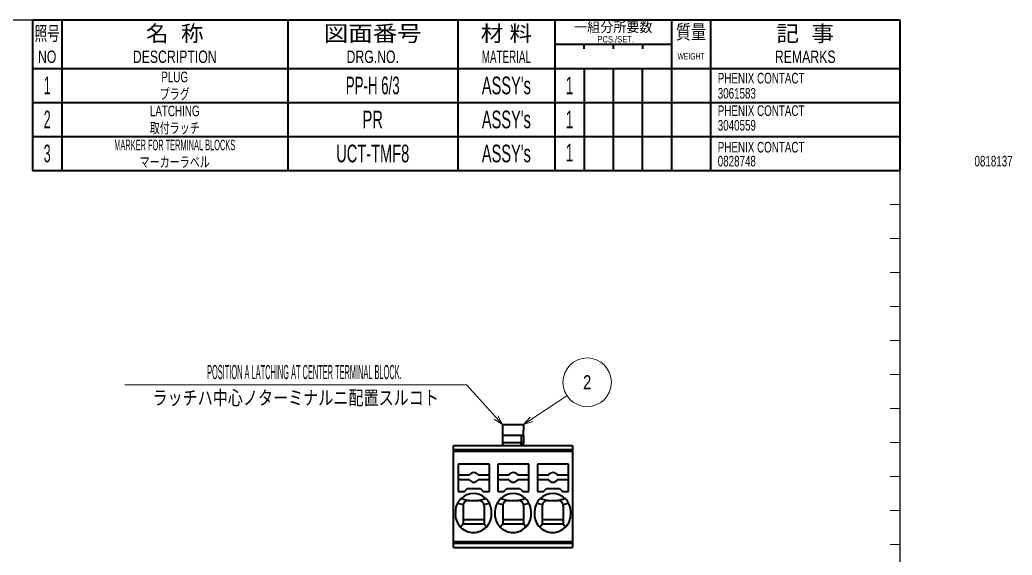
# Model space of a CAD drawing. Header units: millimetres. Extents: x 7 to 436, y 10 to 287.
# Drawn here: x 231.9 to 436.1, y 176.6 to 286.8 of the extents above; entities that cross this region are included whole.
import ezdxf
from ezdxf.enums import TextEntityAlignment as Align

# ---------------------------------------------------------------- set-up
doc = ezdxf.new("R2010")
doc.units = ezdxf.units.MM
for name, color, linetype in [('1', 7, 'Continuous'), ('GR01_バルーン', 7, 'Continuous'), ('図面枠D8M', 7, 'Continuous'), ('文字', 7, 'Continuous'), ('表題、部品表_02', 7, 'Continuous'), ('表題、部品表_03', 7, 'Continuous')]:
    doc.layers.add(name, color=color, linetype=linetype)
doc.styles.add('HG丸ｺﾞｼｯｸM-PRO', font='')
doc.styles.get('HG丸ｺﾞｼｯｸM-PRO').set_extended_font_data('HG丸ｺﾞｼｯｸM-PRO')

# ---------------------------------------------------------------- blocks, each defined once
blk = doc.blocks.new('BLKF023')
at = {"layer": '図面枠D8M', "color": 4, "linetype": 'Continuous', "lineweight": 13}
for p, q in [((413, 269.75), (411, 269.75)), ((413, 262.75), (411, 262.75)), ((413, 255.75), (411, 255.75)), ((413, 248.75), (411, 248.75)), ((413, 241.75), (411, 241.75)), ((413, 234.75), (411, 234.75)), ((413, 227.75), (411, 227.75)), ((413, 220.75), (411, 220.75)), ((413, 213.75), (411, 213.75)), ((413, 206.75), (411, 206.75)), ((413, 199.75), (411, 199.75)), ((413, 192.75), (411, 192.75)), ((413, 185.75), (411, 185.75)), ((413, 178.75), (411, 178.75))]:
    blk.add_line(p, q, dxfattribs=at)
at = {"layer": '文字', "color": 2, "linetype": 'Continuous', "lineweight": 25}
for p, q in [((33, 286.75), (413, 286.75)), ((413, 286.75), (413, 10.25))]:
    blk.add_line(p, q, dxfattribs=at)
blk = doc.blocks.new('BLKF027')
at = {"layer": '図面枠D8M', "color": 4, "linetype": 'Continuous', "lineweight": 35}
for p, q in [((234.5, 286.75), (234.5, 276.75)), ((234.5, 286.75), (413, 286.75)), ((240.5, 286.75), (240.5, 276.75)), ((287, 286.75), (287, 276.75)), ((322, 286.75), (322, 276.75)), ((342, 286.75), (342, 276.75)), ((366, 286.75), (366, 276.75)), ((374, 286.75), (374, 276.75)), ((413, 286.75), (413, 276.75)), ((342, 281.75), (366, 281.75)), ((348, 280.75), (348, 281.75)), ((354, 281.75), (354, 280.75)), ((360, 281.75), (360, 280.75)), ((234.5, 276.75), (413, 276.75))]:
    blk.add_line(p, q, dxfattribs=at)
at = {"layer": '図面枠D8M', "color": 3, "linetype": 'Continuous', "lineweight": 35, "style": 'HG丸ｺﾞｼｯｸM-PRO'}
for s, height, width, p in [('名  称', 3.273, 1.042426, (263.75, 283.95)), ('図面番号', 3.273, 1.127518, (304.5, 283.95)), ('材 料', 3.273, 1.042439, (332, 283.95)), ('一組分所要数', 2.036, 0.966638, (354, 285.25)), ('質量', 2.909, 0.781842, (370, 284.25)), ('記  事', 3.273, 1.042426, (393.5, 283.95)), ('照号', 2.909, 0.651535, (237.5, 283.95)), ('PCS./SET.', 1.309, 0.862935, (354.5, 282.75)), ('NO', 2.545, 0.740841, (237.5, 279.15)), ('DESCRIPTION', 2.5455, 0.741365, (263.75, 279.15)), ('DRG.NO.', 2.545, 0.741189, (304.5, 279.15)), ('MATERIAL', 2.545, 0.594756, (332, 279.15)), ('WEIGHT', 1.309, 0.635507, (370, 279.25)), ('REMARKS', 2.545, 0.742803, (393.5, 279.15))]:
    blk.add_text(s, height=height, dxfattribs=dict(at, width=width)).set_placement(p, align=Align.MIDDLE_CENTER)
blk = doc.blocks.new('BLKF026')
at = {"layer": '図面枠D8M', "color": 3, "linetype": 'Continuous', "lineweight": 35}
blk.add_blockref('BLKF027', (0, 0), dxfattribs=at)
blk = doc.blocks.new('BLKF028')
at = {"layer": '表題、部品表_02', "color": 4, "linetype": 'Continuous', "lineweight": 35}
for p, q in [((234.5, 276.75), (234.5, 269.75)), ((234.5, 276.75), (413, 276.75)), ((240.5, 276.75), (240.5, 269.75)), ((287, 276.75), (287, 269.75)), ((322, 276.75), (322, 269.75)), ((342, 276.75), (342, 269.75)), ((348, 276.75), (348, 269.75)), ((354, 276.75), (354, 269.75)), ((360, 269.75), (360, 276.75)), ((366, 276.75), (366, 269.75)), ((374, 276.75), (374, 269.75)), ((413, 276.75), (413, 269.75)), ((234.5, 269.75), (413, 269.75))]:
    blk.add_line(p, q, dxfattribs=at)
blk = doc.blocks.new('FXTIP_ARROW_S')
at = {"color": 0, "linetype": 'Continuous', "lineweight": -2}
for q in [(-1, 0), (-0.97, 0.26), (-0.97, -0.26)]:
    blk.add_line((0, 0), q, dxfattribs=at)
blk = doc.blocks.new('BLKF041')
at = {"layer": '1', "color": 7, "linetype": 'Continuous', "lineweight": 35}
for p, q in [((321.15, 198.32), (321.15, 199.18)), ((321.15, 199.18), (345.6, 199.18)), ((321.15, 198.11), (321.15, 198.32)), ((321.15, 198.32), (345.6, 198.32)), ((321.15, 198.11), (345.6, 198.11)), ((321.15, 197.96), (321.15, 198.11)), ((345.6, 199.18), (345.6, 198.32)), ((345.6, 198.32), (345.6, 198.11)), ((345.6, 198.11), (345.6, 197.96)), ((321.15, 197.96), (345.6, 197.96)), ((321.15, 179.41), (321.15, 197.96)), ((345.6, 197.96), (345.6, 179.41)), ((328.5, 195.28), (322.1, 195.28)), ((322.1, 195.28), (322.1, 193.08)), ((328.5, 193.08), (328.5, 195.28)), ((336.65, 195.28), (330.25, 195.28)), ((330.25, 195.28), (330.25, 193.08)), ((336.65, 193.08), (336.65, 195.28)), ((344.8, 195.28), (338.4, 195.28)), ((338.4, 195.28), (338.4, 193.08)), ((344.8, 193.08), (344.8, 195.28)), ((322.1, 193.08), (322.1, 192.08)), ((322.1, 193.08), (324.43, 193.08)), ((322.1, 192.08), (322.1, 189.68)), ((322.2, 192.08), (322.1, 192.08)), ((324.43, 192.08), (322.2, 192.08)), ((326.17, 193.08), (328.4, 193.08)), ((328.4, 192.08), (326.17, 192.08)), ((328.4, 193.08), (328.5, 193.08)), ((328.4, 192.08), (328.5, 192.08)), ((328.5, 192.08), (328.5, 193.08)), ((328.5, 189.68), (328.5, 192.08)), ((330.25, 193.08), (332.58, 193.08)), ((330.25, 193.08), (330.25, 192.08)), ((330.35, 192.08), (330.25, 192.08)), ((330.25, 192.08), (330.25, 189.68)), ((332.58, 192.08), (330.35, 192.08)), ((334.32, 193.08), (336.55, 193.08)), ((336.55, 192.08), (334.32, 192.08)), ((336.55, 193.08), (336.65, 193.08)), ((336.55, 192.08), (336.65, 192.08)), ((336.65, 192.08), (336.65, 193.08)), ((336.65, 189.68), (336.65, 192.08)), ((338.4, 193.08), (340.73, 193.08)), ((338.4, 193.08), (338.4, 192.08)), ((338.5, 192.08), (338.4, 192.08)), ((338.4, 192.08), (338.4, 189.68)), ((340.73, 192.08), (338.5, 192.08)), ((342.47, 193.08), (344.7, 193.08)), ((344.7, 192.08), (342.47, 192.08)), ((344.7, 193.08), (344.8, 193.08)), ((344.7, 192.08), (344.8, 192.08)), ((344.8, 192.08), (344.8, 193.08)), ((344.8, 189.68), (344.8, 192.08)), ((323.35, 189.68), (323.95, 190.28)), ((323.95, 190.28), (326.65, 190.28)), ((326.65, 190.28), (327.25, 189.68)), ((331.5, 189.68), (332.1, 190.28)), ((332.1, 190.28), (334.8, 190.28)), ((334.8, 190.28), (335.4, 189.68)), ((339.65, 189.68), (340.25, 190.28)), ((340.25, 190.28), (342.95, 190.28)), ((342.95, 190.28), (343.55, 189.68)), ((322.1, 189.68), (323.35, 189.68)), ((327.25, 189.68), (328.5, 189.68)), ((330.25, 189.68), (331.5, 189.68)), ((335.4, 189.68), (336.65, 189.68)), ((338.4, 189.68), (339.65, 189.68)), ((343.55, 189.68), (344.8, 189.68)), ((323.1, 186.8), (323.1, 183.83)), ((324.22, 187.8), (326.28, 187.8)), ((327.4, 186.8), (327.4, 183.83)), ((331.25, 186.8), (331.25, 183.83)), ((332.37, 187.8), (334.43, 187.8)), ((335.55, 186.8), (335.55, 183.83)), ((339.4, 186.8), (339.4, 183.83)), ((340.52, 187.8), (342.58, 187.8)), ((343.7, 186.8), (343.7, 183.83)), ((321.5, 185.53), (321.5, 184.98)), ((327.4, 183.83), (323.1, 183.83)), ((323.1, 183.83), (323.1, 183)), ((327.4, 183.83), (327.4, 183.04)), ((328.95, 184.98), (328.95, 185.53)), ((329.65, 185.53), (329.65, 184.98)), ((331.25, 183.83), (331.25, 183)), ((335.55, 183.83), (331.25, 183.83)), ((335.55, 183.83), (335.55, 183.04)), ((337.1, 184.98), (337.1, 185.53)), ((337.8, 185.53), (337.8, 184.98)), ((343.7, 183.83), (339.4, 183.83)), ((339.4, 183.83), (339.4, 183)), ((343.7, 183.83), (343.7, 183.04)), ((345.25, 184.98), (345.25, 185.53)), ((323.08, 183), (323.1, 183)), ((323.1, 183), (327.4, 183)), ((327.4, 183.04), (327.4, 183)), ((331.23, 183), (331.25, 183)), ((331.25, 183), (335.55, 183)), ((335.55, 183.04), (335.55, 183)), ((339.38, 183), (339.4, 183)), ((339.4, 183), (343.7, 183)), ((343.7, 183.04), (343.7, 183)), ((321.15, 179.41), (345.6, 179.41)), ((321.15, 179.26), (321.15, 179.41)), ((321.15, 179.26), (345.6, 179.26)), ((321.15, 179.04), (321.15, 179.26)), ((321.15, 179.04), (345.6, 179.04)), ((321.15, 178.18), (321.15, 179.04)), ((321.15, 178.18), (345.6, 178.18)), ((345.6, 179.41), (345.6, 179.26)), ((345.6, 179.26), (345.6, 179.04)), ((345.6, 179.04), (345.6, 178.18))]:
    blk.add_line(p, q, dxfattribs=at)
at = {"layer": '1', "color": 2, "linetype": 'Continuous', "lineweight": 35}
for p, q in [((322.66, 188.23), (324.22, 187.8)), ((326.28, 187.8), (327.8, 188.22)), ((330.81, 188.23), (332.37, 187.8)), ((334.43, 187.8), (335.95, 188.22)), ((338.96, 188.23), (340.52, 187.8)), ((342.58, 187.8), (344.1, 188.22)), ((321.95, 187.3), (323.12, 186.98)), ((327.38, 186.98), (328.51, 187.28)), ((330.1, 187.3), (331.27, 186.98)), ((335.53, 186.98), (336.66, 187.28)), ((338.25, 187.3), (339.42, 186.98)), ((343.68, 186.98), (344.81, 187.28))]:
    blk.add_line(p, q, dxfattribs=at)
at = {"layer": '1', "color": 7, "linetype": 'Continuous', "lineweight": 35}
for centre, radius, start, end in [((325.3, 192.58), 1, 30, 150), ((325.3, 192.58), 1, 210, 330), ((333.45, 192.58), 1, 30, 150), ((333.45, 192.58), 1, 210, 330), ((341.6, 192.58), 1, 30, 150), ((341.6, 192.58), 1, 210, 330), ((325.22, 185.53), 3.72, 133.5274, 151.6501), ((325.22, 185.53), 3.72, 46.2364, 133.5274), ((325.22, 185.53), 3.72, 28.1423, 46.2364), ((333.37, 185.53), 3.72, 133.5274, 151.6501), ((333.37, 185.53), 3.72, 46.2364, 133.5274), ((333.37, 185.53), 3.72, 28.1423, 46.2364), ((341.52, 185.53), 3.72, 133.5274, 151.6501), ((341.52, 185.53), 3.72, 46.2364, 133.5274), ((341.52, 185.53), 3.72, 28.1423, 46.2364), ((325.22, 185.53), 3.72, 151.6501, 180), ((324.1, 186.8), 1, 169.9099, 180), ((324.1, 186.8), 1, 90, 169.9099), ((326.4, 186.8), 1, 10.0901, 90), ((326.4, 186.8), 1, 0, 10.0901), ((325.22, 185.53), 3.72, 0, 28.1423), ((333.37, 185.53), 3.72, 151.6501, 180), ((332.25, 186.8), 1, 169.9099, 180), ((332.25, 186.8), 1, 90, 169.9099), ((334.55, 186.8), 1, 10.0901, 90), ((334.55, 186.8), 1, 0, 10.0901), ((333.37, 185.53), 3.72, 0, 28.1423), ((341.52, 185.53), 3.72, 151.6501, 180), ((340.4, 186.8), 1, 169.9099, 180), ((340.4, 186.8), 1, 90, 169.9099), ((342.7, 186.8), 1, 10.0901, 90), ((342.7, 186.8), 1, 0, 10.0901), ((341.52, 185.53), 3.72, 0, 28.1423), ((325.22, 184.98), 3.73, 180, 224.9968), ((325.22, 184.98), 3.73, 315.555, 0), ((333.37, 184.98), 3.73, 180, 224.9968), ((333.37, 184.98), 3.73, 315.555, 0), ((341.52, 184.98), 3.73, 180, 224.9968), ((341.52, 184.98), 3.73, 315.555, 0), ((325.22, 184.98), 3.73, 224.9968, 315.555), ((333.37, 184.98), 3.73, 224.9968, 315.555), ((341.52, 184.98), 3.73, 224.9968, 315.555)]:
    blk.add_arc(centre, radius, start, end, dxfattribs=at)
for points, knots in [([(324.22, 187.8), (324.21, 187.8), (324.19, 187.8), (324.16, 187.8), (324.13, 187.8), (324.11, 187.8), (324.1, 187.8)], [0, 0, 0, 0, 0.029178, 0.0583173, 0.0898755, 0.1213323, 0.1213323, 0.1213323, 0.1213323]), ([(326.4, 187.8), (326.39, 187.8), (326.37, 187.8), (326.34, 187.8), (326.31, 187.8), (326.29, 187.8), (326.28, 187.8)], [0, 0, 0, 0, 0.0314567, 0.063015, 0.0921543, 0.1213323, 0.1213323, 0.1213323, 0.1213323]), ([(332.37, 187.8), (332.36, 187.8), (332.34, 187.8), (332.31, 187.8), (332.28, 187.8), (332.26, 187.8), (332.25, 187.8)], [0, 0, 0, 0, 0.029178, 0.0583173, 0.0898755, 0.1213323, 0.1213323, 0.1213323, 0.1213323]), ([(334.55, 187.8), (334.54, 187.8), (334.52, 187.8), (334.49, 187.8), (334.46, 187.8), (334.44, 187.8), (334.43, 187.8)], [0, 0, 0, 0, 0.0314567, 0.063015, 0.0921543, 0.1213323, 0.1213323, 0.1213323, 0.1213323]), ([(340.52, 187.8), (340.51, 187.8), (340.49, 187.8), (340.46, 187.8), (340.43, 187.8), (340.41, 187.8), (340.4, 187.8)], [0, 0, 0, 0, 0.029178, 0.0583173, 0.0898755, 0.1213323, 0.1213323, 0.1213323, 0.1213323]), ([(342.7, 187.8), (342.69, 187.8), (342.67, 187.8), (342.64, 187.8), (342.61, 187.8), (342.59, 187.8), (342.58, 187.8)], [0, 0, 0, 0, 0.0314567, 0.063015, 0.0921543, 0.1213323, 0.1213323, 0.1213323, 0.1213323]), ([(323.08, 183), (323.01, 182.89), (322.87, 182.65), (322.68, 182.45), (322.59, 182.34)], [0, 0, 0, 0, 0.4069066, 0.8228043, 0.8228043, 0.8228043, 0.8228043]), ([(327.88, 182.37), (327.79, 182.47), (327.61, 182.68), (327.47, 182.92), (327.4, 183.04)], [0, 0, 0, 0, 0.4173078, 0.8256156, 0.8256156, 0.8256156, 0.8256156]), ([(331.23, 183), (331.16, 182.89), (331.02, 182.65), (330.83, 182.45), (330.74, 182.34)], [0, 0, 0, 0, 0.4069066, 0.8228043, 0.8228043, 0.8228043, 0.8228043]), ([(336.03, 182.37), (335.94, 182.47), (335.76, 182.68), (335.62, 182.92), (335.55, 183.04)], [0, 0, 0, 0, 0.4173078, 0.8256156, 0.8256156, 0.8256156, 0.8256156]), ([(339.38, 183), (339.31, 182.89), (339.17, 182.65), (338.98, 182.45), (338.89, 182.34)], [0, 0, 0, 0, 0.4069066, 0.8228043, 0.8228043, 0.8228043, 0.8228043]), ([(344.18, 182.37), (344.09, 182.47), (343.91, 182.68), (343.77, 182.92), (343.7, 183.04)], [0, 0, 0, 0, 0.4173078, 0.8256156, 0.8256156, 0.8256156, 0.8256156])]:
    blk.add_open_spline(points, degree=3, knots=knots, dxfattribs=at)
blk = doc.blocks.new('BLKF050')
at = {"layer": '表題、部品表_02', "color": 4, "linetype": 'Continuous', "lineweight": 35}
for p, q in [((234.5, 269.75), (234.5, 262.75)), ((234.5, 269.75), (413, 269.75)), ((240.5, 269.75), (240.5, 262.75)), ((287, 269.75), (287, 262.75)), ((322, 269.75), (322, 262.75)), ((342, 269.75), (342, 262.75)), ((348, 269.75), (348, 262.75)), ((354, 269.75), (354, 262.75)), ((360, 262.75), (360, 269.75)), ((366, 269.75), (366, 262.75)), ((374, 269.75), (374, 262.75)), ((413, 269.75), (413, 262.75)), ((234.5, 262.75), (413, 262.75))]:
    blk.add_line(p, q, dxfattribs=at)
blk = doc.blocks.new('BLKF051')
at = {"layer": '表題、部品表_02', "color": 4, "linetype": 'Continuous', "lineweight": 35}
for p, q in [((234.5, 262.75), (234.5, 255.75)), ((234.5, 262.75), (413, 262.75)), ((240.5, 262.75), (240.5, 255.75)), ((287, 262.75), (287, 255.75)), ((322, 262.75), (322, 255.75)), ((342, 262.75), (342, 255.75)), ((348, 262.75), (348, 255.75)), ((354, 262.75), (354, 255.75)), ((360, 255.75), (360, 262.75)), ((366, 262.75), (366, 255.75)), ((374, 262.75), (374, 255.75)), ((413, 262.75), (413, 255.75)), ((234.5, 255.75), (413, 255.75))]:
    blk.add_line(p, q, dxfattribs=at)

msp = doc.modelspace()

# ---------------------------------------------------------------- linework, layer by layer
at = {"layer": '1', "color": 7, "linetype": 'Continuous', "lineweight": 35}
for p, q in [((331.2, 203.48), (335.55, 203.48)), ((331.2, 203.48), (331.2, 199.18)), ((331.2, 203.48), (335.55, 203.48)), ((335.55, 203.48), (335.55, 202.24)), ((335.55, 203.48), (335.55, 202.24)), ((335.55, 201.6), (335.55, 202.24)), ((335.55, 201.6), (335.55, 202.24)), ((335.55, 201.18), (331.2, 201.18)), ((335.55, 201.18), (331.2, 201.18)), ((335.05, 201.18), (335.05, 199.78)), ((335.05, 201.18), (335.05, 199.78)), ((335.55, 201.18), (335.55, 201.6)), ((335.55, 201.18), (335.55, 201.6)), ((335.55, 201.18), (335.55, 199.66)), ((335.55, 201.18), (335.55, 199.66)), ((331.2, 199.78), (335.05, 199.78)), ((331.2, 199.78), (335.05, 199.78)), ((335.05, 199.18), (335.05, 199.78)), ((335.05, 199.18), (335.05, 199.78)), ((335.05, 199.66), (335.55, 199.66)), ((335.05, 199.66), (335.55, 199.66)), ((335.05, 199.27), (335.55, 199.27)), ((335.05, 199.27), (335.55, 199.27)), ((335.55, 199.27), (335.55, 199.66)), ((335.55, 199.27), (335.55, 199.66)), ((335.55, 199.27), (335.55, 199.18)), ((335.55, 199.27), (335.55, 199.18))]:
    msp.add_line(p, q, dxfattribs=at)
at = {"layer": 'GR01_バルーン', "color": 7, "linetype": 'Continuous', "lineweight": 13}
for p, q in [((323.77, 211.63), (253.51, 211.63)), ((331.2, 203.48), (323.77, 211.63)), ((335.55, 203.48), (344.46, 209.39))]:
    msp.add_line(p, q, dxfattribs=at)
msp.add_circle((348.63, 212.16), 5, dxfattribs=at)

# ---------------------------------------------------------------- block references
at = {"layer": '1', "color": 7, "linetype": 'Continuous', "lineweight": 35}
msp.add_blockref('BLKF041', (0, 0), dxfattribs=at)
at = {"layer": 'GR01_バルーン', "color": 7, "linetype": 'Continuous', "lineweight": 13, "xscale": 2, "yscale": 2}
for p, rotation in [((331.2, 203.48), 312.3926575818388), ((335.55, 203.48), 213.5468241879432)]:
    msp.add_blockref('FXTIP_ARROW_S', p, dxfattribs=dict(at, rotation=rotation))
at = {"layer": '図面枠D8M', "color": 4, "linetype": 'Continuous', "lineweight": 13}
msp.add_blockref('BLKF023', (0, 0), dxfattribs=at)
at = {"layer": '図面枠D8M', "color": 3, "linetype": 'Continuous', "lineweight": 35}
msp.add_blockref('BLKF026', (0, 0), dxfattribs=at)
at = {"layer": '表題、部品表_02', "color": 4, "linetype": 'Continuous', "lineweight": 35}
for name in ['BLKF028', 'BLKF050', 'BLKF051']:
    msp.add_blockref(name, (0, 0), dxfattribs=at)

# ---------------------------------------------------------------- texts
at = {"layer": 'GR01_バルーン', "color": 7, "linetype": 'Continuous', "lineweight": 13, "style": 'HG丸ｺﾞｼｯｸM-PRO', "width": 0.391641}
msp.add_text('POSITION A LATCHING AT CENTER TERMINAL BLOCK.', height=2.9091, dxfattribs=at).set_placement((290.44, 214.26), align=Align.MIDDLE_CENTER)
at = {"layer": 'GR01_バルーン', "color": 7, "linetype": 'Continuous', "lineweight": 13, "style": 'HG丸ｺﾞｼｯｸM-PRO', "width": 0.784542}
msp.add_text('2', height=2.91, rotation=0, dxfattribs=at).set_placement((348.63, 212.16), align=Align.MIDDLE_CENTER)
at = {"layer": 'GR01_バルーン', "color": 7, "linetype": 'Continuous', "lineweight": 13, "style": 'HG丸ｺﾞｼｯｸM-PRO', "width": 0.781842}
msp.add_text('ラッチハ中心ノターミナルニ配置スルコト', height=2.9091, dxfattribs=at).set_placement((288.64, 206.63), align=Align.BOTTOM_CENTER)
at = {"layer": '図面枠D8M', "color": 3, "linetype": 'Continuous', "lineweight": 35, "style": 'HG丸ｺﾞｼｯｸM-PRO', "width": 0.691275}
msp.add_text('0818137', height=2.182, dxfattribs=at).set_placement((428.34, 257.67), align=Align.MIDDLE_LEFT)
at = {"layer": '表題、部品表_03', "color": 3, "linetype": 'Continuous', "lineweight": 13, "style": 'HG丸ｺﾞｼｯｸM-PRO', "width": 0.691383}
msp.add_text('PLUG', height=2.182, dxfattribs=at).set_placement((263.75, 275), align=Align.MIDDLE_CENTER)
at = {"layer": '表題、部品表_03', "color": 3, "linetype": 'Continuous', "lineweight": 35, "style": 'HG丸ｺﾞｼｯｸM-PRO'}
for s, height, width, p in [('PHENIX CONTACT', 2.1818, 0.692722, (375.5, 274.75)), ('3061583', 2.182, 0.691275, (375.5, 271.62)), ('PHENIX CONTACT', 2.1818, 0.692722, (375.5, 268.06)), ('3040559', 2.182, 0.691275, (375.5, 265.05)), ('PHENIX CONTACT', 2.1818, 0.692722, (375.5, 260.54)), ('0828748', 2.182, 0.691275, (375.5, 257.67))]:
    msp.add_text(s, height=height, dxfattribs=dict(at, width=width)).set_placement(p, align=Align.MIDDLE_LEFT)
for s, height, width, p in [('1', 3.64, 0.521199, (237.5, 273.25)), ('PP-H 6/3', 3.636, 0.56181, (304.5, 273.25)), ("ASSY's", 3.636, 0.617769, (332, 273.25)), ('1', 3.64, 0.576062, (345, 273.25)), ('プラグ', 2.182, 0.692256, (263.75, 271.5)), ('2', 3.64, 0.521199, (237.5, 266.25)), ('LATCHING', 2.182, 0.692881, (263.75, 268)), ('PR', 3.636, 0.618438, (304.5, 266.25)), ("ASSY's", 3.636, 0.617769, (332, 266.25)), ('1', 3.64, 0.576062, (345, 266.25)), ('取付ラッチ', 2.182, 0.692256, (263.75, 264.5)), ('MARKER FOR TERMINAL BLOCKS', 2.1818, 0.522321, (263.75, 261)), ('3', 3.64, 0.521199, (237.5, 259.25)), ('UCT-TMF8', 3.636, 0.618675, (304.5, 259.25)), ("ASSY's", 3.636, 0.617769, (332, 259.25)), ('1', 3.64, 0.576062, (345, 259.42)), ('マーカーラベル', 2.182, 0.692256, (263.75, 257.5))]:
    msp.add_text(s, height=height, dxfattribs=dict(at, width=width)).set_placement(p, align=Align.MIDDLE_CENTER)

doc.saveas('drawing.dxf')
